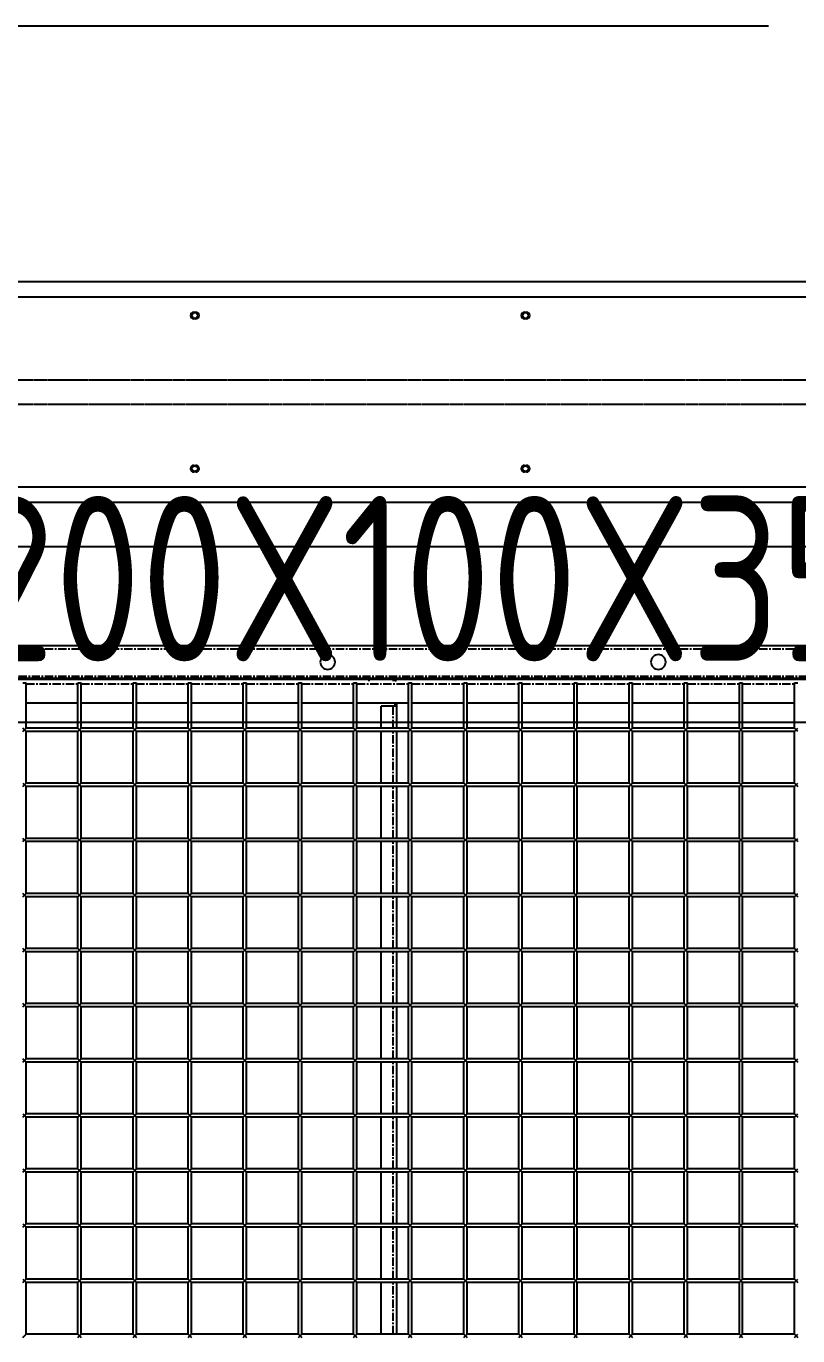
# Model space of a CAD drawing. Header units: millimetres. Extents: x -198529 to 244266, y -64 to 158464.
# Drawn here: x -148398 to -147698, y 109934 to 111122 of the extents above; entities that cross this region are included whole.
import ezdxf

# ---------------------------------------------------------------- set-up
doc = ezdxf.new("R2010")
doc.units = ezdxf.units.MM
doc.linetypes.add('CENTER', pattern=[12, 7.5, -1.5, 1.5, -1.5])
doc.linetypes.add('HIDDEN', pattern=[0.2, 0.1, -0.1])
for name, color, linetype in [('0-DCC', 30, 'Continuous'), ('0-DCC-STRUC', 180, 'Continuous'), ('0-DCC-STRUC-T', 4, 'Continuous')]:
    doc.layers.add(name, color=color, linetype=linetype)
doc.styles.add('EDRI-COM', font='tssdeng.shx', dxfattribs={"width": 0.8, "bigfont": 'hztxt.shx'})

# ---------------------------------------------------------------- blocks, each defined once
blk = doc.blocks.new('DCC2850x1800(右)')
at = {"color": 0, "linetype": 'Continuous'}
for p, q in [((65614.5, -72678.5), (62966, -72678.5)), ((62966, -72709.4), (65613, -72709.4)), ((64142.5, -72712.4), (64139.5, -72712.4)), ((64142.5, -72753.5), (64142.5, -72712.4)), ((64189.5, -72753.5), (64189.5, -72712.4)), ((64192.5, -72712.4), (64189.5, -72712.4)), ((64192.5, -72753.5), (64192.5, -72712.4)), ((64239.5, -72753.5), (64239.5, -72712.4)), ((64242.5, -72712.4), (64239.5, -72712.4)), ((64242.5, -72753.5), (64242.5, -72712.4)), ((64289.5, -72753.5), (64289.5, -72712.4)), ((64292.5, -72712.4), (64289.5, -72712.4)), ((64292.5, -72753.5), (64292.5, -72712.4)), ((64339.5, -72753.5), (64339.5, -72712.4)), ((64342.5, -72712.4), (64339.5, -72712.4)), ((64342.5, -72753.5), (64342.5, -72712.4)), ((64389.5, -72753.5), (64389.5, -72712.4)), ((64392.5, -72712.4), (64389.5, -72712.4)), ((64392.5, -72753.5), (64392.5, -72712.4)), ((64439.5, -72753.5), (64439.5, -72712.4)), ((64442.5, -72712.4), (64439.5, -72712.4)), ((64442.5, -72753.5), (64442.5, -72712.4)), ((64489.5, -72753.5), (64489.5, -72712.4)), ((64492.5, -72712.4), (64489.5, -72712.4)), ((64492.5, -72753.5), (64492.5, -72712.4)), ((64528.5, -72709.4), (64528.5, -72710.9)), ((64539.5, -72753.5), (64539.5, -72712.4)), ((64542.5, -72712.4), (64539.5, -72712.4)), ((64542.5, -72753.5), (64542.5, -72712.4)), ((64589.5, -72753.5), (64589.5, -72712.4)), ((64592.5, -72712.4), (64589.5, -72712.4)), ((64592.5, -72753.5), (64592.5, -72712.4)), ((64639.5, -72753.5), (64639.5, -72712.4)), ((64642.5, -72712.4), (64639.5, -72712.4)), ((64642.5, -72753.5), (64642.5, -72712.4)), ((64689.5, -72753.5), (64689.5, -72712.4)), ((64692.5, -72712.4), (64689.5, -72712.4)), ((64692.5, -72753.5), (64692.5, -72712.4)), ((64739.5, -72753.5), (64739.5, -72712.4)), ((64742.5, -72712.4), (64739.5, -72712.4)), ((64742.5, -72753.5), (64742.5, -72712.4)), ((64789.5, -72753.5), (64789.5, -72712.4)), ((64792.5, -72712.4), (64789.5, -72712.4)), ((64792.5, -72753.5), (64792.5, -72712.4)), ((64839.5, -72753.5), (64839.5, -72712.4)), ((64842.5, -72712.4), (64839.5, -72712.4)), ((64142.5, -72730.9), (64189.5, -72730.9)), ((64192.5, -72730.9), (64239.5, -72730.9)), ((64242.5, -72730.9), (64289.5, -72730.9)), ((64292.5, -72730.9), (64339.5, -72730.9)), ((64342.5, -72730.9), (64389.5, -72730.9)), ((64392.5, -72730.9), (64439.5, -72730.9)), ((64442.5, -72730.9), (64489.5, -72730.9)), ((64492.5, -72730.9), (64539.5, -72730.9)), ((64503.5, -72730.9), (64503.5, -72753.5)), ((64503.5, -72733.4), (64517.5, -72733.4)), ((64505, -72730.9), (64505, -72733.4)), ((64517.5, -72753.5), (64517.5, -72733.4)), ((64542.5, -72730.9), (64589.5, -72730.9)), ((64592.5, -72730.9), (64639.5, -72730.9)), ((64642.5, -72730.9), (64689.5, -72730.9)), ((64692.5, -72730.9), (64739.5, -72730.9)), ((64742.5, -72730.9), (64789.5, -72730.9)), ((64792.5, -72730.9), (64839.5, -72730.9)), ((64142.5, -72756.5), (64139.5, -72753.5)), ((64139.5, -72756.5), (64142.5, -72753.5)), ((64142.5, -72753.5), (64189.5, -72753.5)), ((64142.5, -72756.5), (64189.5, -72756.5)), ((64142.5, -72803.5), (64142.5, -72756.5)), ((64192.5, -72756.5), (64189.5, -72753.5)), ((64189.5, -72756.5), (64192.5, -72753.5)), ((64189.5, -72803.5), (64189.5, -72756.5)), ((64192.5, -72753.5), (64239.5, -72753.5)), ((64192.5, -72756.5), (64239.5, -72756.5)), ((64192.5, -72803.5), (64192.5, -72756.5)), ((64242.5, -72756.5), (64239.5, -72753.5)), ((64239.5, -72756.5), (64242.5, -72753.5)), ((64239.5, -72803.5), (64239.5, -72756.5)), ((64242.5, -72753.5), (64289.5, -72753.5)), ((64242.5, -72756.5), (64289.5, -72756.5)), ((64242.5, -72803.5), (64242.5, -72756.5)), ((64292.5, -72756.5), (64289.5, -72753.5)), ((64289.5, -72756.5), (64292.5, -72753.5)), ((64289.5, -72803.5), (64289.5, -72756.5)), ((64292.5, -72753.5), (64339.5, -72753.5)), ((64292.5, -72756.5), (64339.5, -72756.5)), ((64292.5, -72803.5), (64292.5, -72756.5)), ((64342.5, -72756.5), (64339.5, -72753.5)), ((64339.5, -72756.5), (64342.5, -72753.5)), ((64339.5, -72803.5), (64339.5, -72756.5)), ((64342.5, -72753.5), (64389.5, -72753.5)), ((64342.5, -72756.5), (64389.5, -72756.5)), ((64342.5, -72803.5), (64342.5, -72756.5)), ((64392.5, -72756.5), (64389.5, -72753.5)), ((64389.5, -72756.5), (64392.5, -72753.5)), ((64389.5, -72803.5), (64389.5, -72756.5)), ((64392.5, -72753.5), (64439.5, -72753.5)), ((64392.5, -72756.5), (64439.5, -72756.5)), ((64392.5, -72803.5), (64392.5, -72756.5)), ((64442.5, -72756.5), (64439.5, -72753.5)), ((64439.5, -72756.5), (64442.5, -72753.5)), ((64439.5, -72803.5), (64439.5, -72756.5)), ((64442.5, -72753.5), (64489.5, -72753.5)), ((64442.5, -72756.5), (64489.5, -72756.5)), ((64442.5, -72803.5), (64442.5, -72756.5)), ((64492.5, -72756.5), (64489.5, -72753.5)), ((64489.5, -72756.5), (64492.5, -72753.5)), ((64489.5, -72803.5), (64489.5, -72756.5)), ((64492.5, -72753.5), (64539.5, -72753.5)), ((64492.5, -72756.5), (64539.5, -72756.5)), ((64492.5, -72803.5), (64492.5, -72756.5)), ((64503.5, -72756.5), (64503.5, -72803.5)), ((64517.5, -72803.5), (64517.5, -72756.5)), ((64542.5, -72756.5), (64539.5, -72753.5)), ((64539.5, -72756.5), (64542.5, -72753.5)), ((64539.5, -72803.5), (64539.5, -72756.5)), ((64542.5, -72753.5), (64589.5, -72753.5)), ((64542.5, -72756.5), (64589.5, -72756.5)), ((64542.5, -72803.5), (64542.5, -72756.5)), ((64592.5, -72756.5), (64589.5, -72753.5)), ((64589.5, -72756.5), (64592.5, -72753.5)), ((64589.5, -72803.5), (64589.5, -72756.5)), ((64592.5, -72753.5), (64639.5, -72753.5)), ((64592.5, -72756.5), (64639.5, -72756.5)), ((64592.5, -72803.5), (64592.5, -72756.5)), ((64642.5, -72756.5), (64639.5, -72753.5)), ((64639.5, -72756.5), (64642.5, -72753.5)), ((64639.5, -72803.5), (64639.5, -72756.5)), ((64642.5, -72753.5), (64689.5, -72753.5)), ((64642.5, -72756.5), (64689.5, -72756.5)), ((64642.5, -72803.5), (64642.5, -72756.5)), ((64692.5, -72756.5), (64689.5, -72753.5)), ((64689.5, -72756.5), (64692.5, -72753.5)), ((64689.5, -72803.5), (64689.5, -72756.5)), ((64692.5, -72753.5), (64739.5, -72753.5)), ((64692.5, -72756.5), (64739.5, -72756.5)), ((64692.5, -72803.5), (64692.5, -72756.5)), ((64742.5, -72756.5), (64739.5, -72753.5)), ((64739.5, -72756.5), (64742.5, -72753.5)), ((64739.5, -72803.5), (64739.5, -72756.5)), ((64742.5, -72753.5), (64789.5, -72753.5)), ((64742.5, -72756.5), (64789.5, -72756.5)), ((64742.5, -72803.5), (64742.5, -72756.5)), ((64792.5, -72756.5), (64789.5, -72753.5)), ((64789.5, -72756.5), (64792.5, -72753.5)), ((64789.5, -72803.5), (64789.5, -72756.5)), ((64792.5, -72753.5), (64839.5, -72753.5)), ((64792.5, -72756.5), (64839.5, -72756.5)), ((64792.5, -72803.5), (64792.5, -72756.5)), ((64842.5, -72756.5), (64839.5, -72753.5)), ((64839.5, -72756.5), (64842.5, -72753.5)), ((64839.5, -72803.5), (64839.5, -72756.5)), ((64142.5, -72806.5), (64139.5, -72803.5)), ((64142.5, -72803.5), (64139.5, -72806.5)), ((64142.5, -72803.5), (64189.5, -72803.5)), ((64142.5, -72853.5), (64142.5, -72806.5)), ((64142.5, -72806.5), (64189.5, -72806.5)), ((64192.5, -72806.5), (64189.5, -72803.5)), ((64192.5, -72803.5), (64189.5, -72806.5)), ((64189.5, -72853.5), (64189.5, -72806.5)), ((64192.5, -72803.5), (64239.5, -72803.5)), ((64192.5, -72853.5), (64192.5, -72806.5)), ((64192.5, -72806.5), (64239.5, -72806.5)), ((64242.5, -72806.5), (64239.5, -72803.5)), ((64242.5, -72803.5), (64239.5, -72806.5)), ((64239.5, -72853.5), (64239.5, -72806.5)), ((64242.5, -72803.5), (64289.5, -72803.5)), ((64242.5, -72853.5), (64242.5, -72806.5)), ((64242.5, -72806.5), (64289.5, -72806.5)), ((64292.5, -72806.5), (64289.5, -72803.5)), ((64292.5, -72803.5), (64289.5, -72806.5)), ((64289.5, -72853.5), (64289.5, -72806.5)), ((64292.5, -72803.5), (64339.5, -72803.5)), ((64292.5, -72853.5), (64292.5, -72806.5)), ((64292.5, -72806.5), (64339.5, -72806.5)), ((64342.5, -72806.5), (64339.5, -72803.5)), ((64342.5, -72803.5), (64339.5, -72806.5)), ((64339.5, -72853.5), (64339.5, -72806.5)), ((64342.5, -72803.5), (64389.5, -72803.5)), ((64342.5, -72853.5), (64342.5, -72806.5)), ((64342.5, -72806.5), (64389.5, -72806.5)), ((64392.5, -72806.5), (64389.5, -72803.5)), ((64392.5, -72803.5), (64389.5, -72806.5)), ((64389.5, -72853.5), (64389.5, -72806.5)), ((64392.5, -72803.5), (64439.5, -72803.5)), ((64392.5, -72853.5), (64392.5, -72806.5)), ((64392.5, -72806.5), (64439.5, -72806.5)), ((64442.5, -72806.5), (64439.5, -72803.5)), ((64442.5, -72803.5), (64439.5, -72806.5)), ((64439.5, -72853.5), (64439.5, -72806.5)), ((64442.5, -72803.5), (64489.5, -72803.5)), ((64442.5, -72853.5), (64442.5, -72806.5)), ((64442.5, -72806.5), (64489.5, -72806.5)), ((64492.5, -72806.5), (64489.5, -72803.5)), ((64492.5, -72803.5), (64489.5, -72806.5)), ((64489.5, -72853.5), (64489.5, -72806.5)), ((64492.5, -72803.5), (64539.5, -72803.5)), ((64492.5, -72853.5), (64492.5, -72806.5)), ((64492.5, -72806.5), (64539.5, -72806.5)), ((64503.5, -72806.5), (64503.5, -72853.5)), ((64517.5, -72853.5), (64517.5, -72806.5)), ((64542.5, -72806.5), (64539.5, -72803.5)), ((64542.5, -72803.5), (64539.5, -72806.5)), ((64539.5, -72853.5), (64539.5, -72806.5)), ((64542.5, -72803.5), (64589.5, -72803.5)), ((64542.5, -72853.5), (64542.5, -72806.5)), ((64542.5, -72806.5), (64589.5, -72806.5)), ((64592.5, -72806.5), (64589.5, -72803.5)), ((64592.5, -72803.5), (64589.5, -72806.5)), ((64589.5, -72853.5), (64589.5, -72806.5)), ((64592.5, -72803.5), (64639.5, -72803.5)), ((64592.5, -72853.5), (64592.5, -72806.5)), ((64592.5, -72806.5), (64639.5, -72806.5)), ((64642.5, -72806.5), (64639.5, -72803.5)), ((64642.5, -72803.5), (64639.5, -72806.5)), ((64639.5, -72853.5), (64639.5, -72806.5)), ((64642.5, -72803.5), (64689.5, -72803.5)), ((64642.5, -72853.5), (64642.5, -72806.5)), ((64642.5, -72806.5), (64689.5, -72806.5)), ((64692.5, -72806.5), (64689.5, -72803.5)), ((64692.5, -72803.5), (64689.5, -72806.5)), ((64689.5, -72853.5), (64689.5, -72806.5)), ((64692.5, -72803.5), (64739.5, -72803.5)), ((64692.5, -72853.5), (64692.5, -72806.5)), ((64692.5, -72806.5), (64739.5, -72806.5)), ((64742.5, -72806.5), (64739.5, -72803.5)), ((64742.5, -72803.5), (64739.5, -72806.5)), ((64739.5, -72853.5), (64739.5, -72806.5)), ((64742.5, -72803.5), (64789.5, -72803.5)), ((64742.5, -72853.5), (64742.5, -72806.5)), ((64742.5, -72806.5), (64789.5, -72806.5)), ((64792.5, -72806.5), (64789.5, -72803.5)), ((64792.5, -72803.5), (64789.5, -72806.5)), ((64789.5, -72853.5), (64789.5, -72806.5)), ((64792.5, -72803.5), (64839.5, -72803.5)), ((64792.5, -72853.5), (64792.5, -72806.5)), ((64792.5, -72806.5), (64839.5, -72806.5)), ((64842.5, -72806.5), (64839.5, -72803.5)), ((64842.5, -72803.5), (64839.5, -72806.5)), ((64839.5, -72853.5), (64839.5, -72806.5)), ((64142.5, -72856.5), (64139.5, -72853.5)), ((64142.5, -72853.5), (64139.5, -72856.5)), ((64142.5, -72853.5), (64189.5, -72853.5)), ((64142.5, -72903.5), (64142.5, -72856.5)), ((64142.5, -72856.5), (64189.5, -72856.5)), ((64192.5, -72856.5), (64189.5, -72853.5)), ((64192.5, -72853.5), (64189.5, -72856.5)), ((64189.5, -72903.5), (64189.5, -72856.5)), ((64192.5, -72853.5), (64239.5, -72853.5)), ((64192.5, -72903.5), (64192.5, -72856.5)), ((64192.5, -72856.5), (64239.5, -72856.5)), ((64242.5, -72856.5), (64239.5, -72853.5)), ((64242.5, -72853.5), (64239.5, -72856.5)), ((64239.5, -72903.5), (64239.5, -72856.5)), ((64242.5, -72853.5), (64289.5, -72853.5)), ((64242.5, -72903.5), (64242.5, -72856.5)), ((64242.5, -72856.5), (64289.5, -72856.5)), ((64292.5, -72856.5), (64289.5, -72853.5)), ((64292.5, -72853.5), (64289.5, -72856.5)), ((64289.5, -72903.5), (64289.5, -72856.5)), ((64292.5, -72853.5), (64339.5, -72853.5)), ((64292.5, -72903.5), (64292.5, -72856.5)), ((64292.5, -72856.5), (64339.5, -72856.5)), ((64342.5, -72856.5), (64339.5, -72853.5)), ((64342.5, -72853.5), (64339.5, -72856.5)), ((64339.5, -72903.5), (64339.5, -72856.5)), ((64342.5, -72853.5), (64389.5, -72853.5)), ((64342.5, -72903.5), (64342.5, -72856.5)), ((64342.5, -72856.5), (64389.5, -72856.5)), ((64392.5, -72856.5), (64389.5, -72853.5)), ((64392.5, -72853.5), (64389.5, -72856.5)), ((64389.5, -72903.5), (64389.5, -72856.5)), ((64392.5, -72853.5), (64439.5, -72853.5)), ((64392.5, -72903.5), (64392.5, -72856.5)), ((64392.5, -72856.5), (64439.5, -72856.5)), ((64442.5, -72856.5), (64439.5, -72853.5)), ((64442.5, -72853.5), (64439.5, -72856.5)), ((64439.5, -72903.5), (64439.5, -72856.5)), ((64442.5, -72853.5), (64489.5, -72853.5)), ((64442.5, -72903.5), (64442.5, -72856.5)), ((64442.5, -72856.5), (64489.5, -72856.5)), ((64492.5, -72856.5), (64489.5, -72853.5)), ((64492.5, -72853.5), (64489.5, -72856.5)), ((64489.5, -72903.5), (64489.5, -72856.5)), ((64492.5, -72853.5), (64539.5, -72853.5)), ((64492.5, -72903.5), (64492.5, -72856.5)), ((64492.5, -72856.5), (64539.5, -72856.5)), ((64503.5, -72856.5), (64503.5, -72903.5)), ((64517.5, -72903.5), (64517.5, -72856.5)), ((64542.5, -72856.5), (64539.5, -72853.5)), ((64542.5, -72853.5), (64539.5, -72856.5)), ((64539.5, -72903.5), (64539.5, -72856.5)), ((64542.5, -72853.5), (64589.5, -72853.5)), ((64542.5, -72903.5), (64542.5, -72856.5)), ((64542.5, -72856.5), (64589.5, -72856.5)), ((64592.5, -72856.5), (64589.5, -72853.5)), ((64592.5, -72853.5), (64589.5, -72856.5)), ((64589.5, -72903.5), (64589.5, -72856.5)), ((64592.5, -72853.5), (64639.5, -72853.5)), ((64592.5, -72903.5), (64592.5, -72856.5)), ((64592.5, -72856.5), (64639.5, -72856.5)), ((64642.5, -72856.5), (64639.5, -72853.5)), ((64639.5, -72856.5), (64642.5, -72853.5)), ((64639.5, -72903.5), (64639.5, -72856.5)), ((64642.5, -72853.5), (64689.5, -72853.5)), ((64642.5, -72903.5), (64642.5, -72856.5)), ((64642.5, -72856.5), (64689.5, -72856.5)), ((64692.5, -72856.5), (64689.5, -72853.5)), ((64689.5, -72856.5), (64692.5, -72853.5)), ((64689.5, -72903.5), (64689.5, -72856.5)), ((64692.5, -72853.5), (64739.5, -72853.5)), ((64692.5, -72903.5), (64692.5, -72856.5)), ((64692.5, -72856.5), (64739.5, -72856.5)), ((64742.5, -72856.5), (64739.5, -72853.5)), ((64739.5, -72856.5), (64742.5, -72853.5)), ((64739.5, -72903.5), (64739.5, -72856.5)), ((64742.5, -72853.5), (64789.5, -72853.5)), ((64742.5, -72903.5), (64742.5, -72856.5)), ((64742.5, -72856.5), (64789.5, -72856.5)), ((64792.5, -72856.5), (64789.5, -72853.5)), ((64789.5, -72856.5), (64792.5, -72853.5)), ((64789.5, -72903.5), (64789.5, -72856.5)), ((64792.5, -72853.5), (64839.5, -72853.5)), ((64792.5, -72903.5), (64792.5, -72856.5)), ((64792.5, -72856.5), (64839.5, -72856.5)), ((64842.5, -72856.5), (64839.5, -72853.5)), ((64839.5, -72856.5), (64842.5, -72853.5)), ((64839.5, -72903.5), (64839.5, -72856.5)), ((64142.5, -72906.5), (64139.5, -72903.5)), ((64142.5, -72903.5), (64139.5, -72906.5)), ((64142.5, -72903.5), (64189.5, -72903.5)), ((64192.5, -72906.5), (64189.5, -72903.5)), ((64192.5, -72903.5), (64189.5, -72906.5)), ((64192.5, -72903.5), (64239.5, -72903.5)), ((64242.5, -72906.5), (64239.5, -72903.5)), ((64242.5, -72903.5), (64239.5, -72906.5)), ((64242.5, -72903.5), (64289.5, -72903.5)), ((64292.5, -72906.5), (64289.5, -72903.5)), ((64292.5, -72903.5), (64289.5, -72906.5)), ((64292.5, -72903.5), (64339.5, -72903.5)), ((64342.5, -72906.5), (64339.5, -72903.5)), ((64342.5, -72903.5), (64339.5, -72906.5)), ((64342.5, -72903.5), (64389.5, -72903.5)), ((64392.5, -72906.5), (64389.5, -72903.5)), ((64392.5, -72903.5), (64389.5, -72906.5)), ((64392.5, -72903.5), (64439.5, -72903.5)), ((64442.5, -72906.5), (64439.5, -72903.5)), ((64442.5, -72903.5), (64439.5, -72906.5)), ((64442.5, -72903.5), (64489.5, -72903.5)), ((64492.5, -72906.5), (64489.5, -72903.5)), ((64492.5, -72903.5), (64489.5, -72906.5)), ((64492.5, -72903.5), (64539.5, -72903.5)), ((64542.5, -72906.5), (64539.5, -72903.5)), ((64542.5, -72903.5), (64539.5, -72906.5)), ((64542.5, -72903.5), (64589.5, -72903.5)), ((64592.5, -72906.5), (64589.5, -72903.5)), ((64592.5, -72903.5), (64589.5, -72906.5)), ((64592.5, -72903.5), (64639.5, -72903.5)), ((64642.5, -72906.5), (64639.5, -72903.5)), ((64642.5, -72903.5), (64639.5, -72906.5)), ((64642.5, -72903.5), (64689.5, -72903.5)), ((64692.5, -72906.5), (64689.5, -72903.5)), ((64689.5, -72906.5), (64692.5, -72903.5)), ((64692.5, -72903.5), (64739.5, -72903.5)), ((64742.5, -72906.5), (64739.5, -72903.5)), ((64739.5, -72906.5), (64742.5, -72903.5)), ((64742.5, -72903.5), (64789.5, -72903.5)), ((64792.5, -72906.5), (64789.5, -72903.5)), ((64789.5, -72906.5), (64792.5, -72903.5)), ((64792.5, -72903.5), (64839.5, -72903.5)), ((64842.5, -72906.5), (64839.5, -72903.5)), ((64839.5, -72906.5), (64842.5, -72903.5)), ((64142.5, -72953.5), (64142.5, -72906.5)), ((64142.5, -72906.5), (64189.5, -72906.5)), ((64189.5, -72953.5), (64189.5, -72906.5)), ((64192.5, -72953.5), (64192.5, -72906.5)), ((64192.5, -72906.5), (64239.5, -72906.5)), ((64239.5, -72953.5), (64239.5, -72906.5)), ((64242.5, -72953.5), (64242.5, -72906.5)), ((64242.5, -72906.5), (64289.5, -72906.5)), ((64289.5, -72953.5), (64289.5, -72906.5)), ((64292.5, -72953.5), (64292.5, -72906.5)), ((64292.5, -72906.5), (64339.5, -72906.5)), ((64339.5, -72953.5), (64339.5, -72906.5)), ((64342.5, -72953.5), (64342.5, -72906.5)), ((64342.5, -72906.5), (64389.5, -72906.5)), ((64389.5, -72953.5), (64389.5, -72906.5)), ((64392.5, -72953.5), (64392.5, -72906.5)), ((64392.5, -72906.5), (64439.5, -72906.5)), ((64439.5, -72953.5), (64439.5, -72906.5)), ((64442.5, -72953.5), (64442.5, -72906.5)), ((64442.5, -72906.5), (64489.5, -72906.5)), ((64489.5, -72953.5), (64489.5, -72906.5)), ((64492.5, -72953.5), (64492.5, -72906.5)), ((64492.5, -72906.5), (64539.5, -72906.5)), ((64503.5, -72906.5), (64503.5, -72953.5)), ((64517.5, -72953.5), (64517.5, -72906.5)), ((64539.5, -72953.5), (64539.5, -72906.5)), ((64542.5, -72953.5), (64542.5, -72906.5)), ((64542.5, -72906.5), (64589.5, -72906.5)), ((64589.5, -72953.5), (64589.5, -72906.5)), ((64592.5, -72953.5), (64592.5, -72906.5)), ((64592.5, -72906.5), (64639.5, -72906.5)), ((64639.5, -72953.5), (64639.5, -72906.5)), ((64642.5, -72953.5), (64642.5, -72906.5)), ((64642.5, -72906.5), (64689.5, -72906.5)), ((64689.5, -72953.5), (64689.5, -72906.5)), ((64692.5, -72953.5), (64692.5, -72906.5)), ((64692.5, -72906.5), (64739.5, -72906.5)), ((64739.5, -72953.5), (64739.5, -72906.5)), ((64742.5, -72953.5), (64742.5, -72906.5)), ((64742.5, -72906.5), (64789.5, -72906.5)), ((64789.5, -72953.5), (64789.5, -72906.5)), ((64792.5, -72953.5), (64792.5, -72906.5)), ((64792.5, -72906.5), (64839.5, -72906.5)), ((64839.5, -72953.5), (64839.5, -72906.5)), ((64142.5, -72956.5), (64139.5, -72953.5)), ((64142.5, -72953.5), (64139.5, -72956.5)), ((64142.5, -72953.5), (64189.5, -72953.5)), ((64192.5, -72956.5), (64189.5, -72953.5)), ((64192.5, -72953.5), (64189.5, -72956.5)), ((64192.5, -72953.5), (64239.5, -72953.5)), ((64242.5, -72956.5), (64239.5, -72953.5)), ((64242.5, -72953.5), (64239.5, -72956.5)), ((64242.5, -72953.5), (64289.5, -72953.5)), ((64292.5, -72956.5), (64289.5, -72953.5)), ((64292.5, -72953.5), (64289.5, -72956.5)), ((64292.5, -72953.5), (64339.5, -72953.5)), ((64342.5, -72956.5), (64339.5, -72953.5)), ((64342.5, -72953.5), (64339.5, -72956.5)), ((64342.5, -72953.5), (64389.5, -72953.5)), ((64392.5, -72956.5), (64389.5, -72953.5)), ((64392.5, -72953.5), (64389.5, -72956.5)), ((64392.5, -72953.5), (64439.5, -72953.5)), ((64442.5, -72956.5), (64439.5, -72953.5)), ((64442.5, -72953.5), (64439.5, -72956.5)), ((64442.5, -72953.5), (64489.5, -72953.5)), ((64492.5, -72956.5), (64489.5, -72953.5)), ((64492.5, -72953.5), (64489.5, -72956.5)), ((64492.5, -72953.5), (64539.5, -72953.5)), ((64542.5, -72956.5), (64539.5, -72953.5)), ((64542.5, -72953.5), (64539.5, -72956.5)), ((64542.5, -72953.5), (64589.5, -72953.5)), ((64592.5, -72956.5), (64589.5, -72953.5)), ((64592.5, -72953.5), (64589.5, -72956.5)), ((64592.5, -72953.5), (64639.5, -72953.5)), ((64642.5, -72956.5), (64639.5, -72953.5)), ((64642.5, -72953.5), (64639.5, -72956.5)), ((64642.5, -72953.5), (64689.5, -72953.5)), ((64692.5, -72956.5), (64689.5, -72953.5)), ((64692.5, -72953.5), (64689.5, -72956.5)), ((64692.5, -72953.5), (64739.5, -72953.5)), ((64742.5, -72956.5), (64739.5, -72953.5)), ((64739.5, -72956.5), (64742.5, -72953.5)), ((64742.5, -72953.5), (64789.5, -72953.5)), ((64792.5, -72956.5), (64789.5, -72953.5)), ((64789.5, -72956.5), (64792.5, -72953.5)), ((64792.5, -72953.5), (64839.5, -72953.5)), ((64842.5, -72956.5), (64839.5, -72953.5)), ((64839.5, -72956.5), (64842.5, -72953.5)), ((64142.5, -73003.5), (64142.5, -72956.5)), ((64142.5, -72956.5), (64189.5, -72956.5)), ((64189.5, -73003.5), (64189.5, -72956.5)), ((64192.5, -73003.5), (64192.5, -72956.5)), ((64192.5, -72956.5), (64239.5, -72956.5)), ((64239.5, -73003.5), (64239.5, -72956.5)), ((64242.5, -73003.5), (64242.5, -72956.5)), ((64242.5, -72956.5), (64289.5, -72956.5)), ((64289.5, -73003.5), (64289.5, -72956.5)), ((64292.5, -73003.5), (64292.5, -72956.5)), ((64292.5, -72956.5), (64339.5, -72956.5)), ((64339.5, -73003.5), (64339.5, -72956.5)), ((64342.5, -73003.5), (64342.5, -72956.5)), ((64342.5, -72956.5), (64389.5, -72956.5)), ((64389.5, -73003.5), (64389.5, -72956.5)), ((64392.5, -73003.5), (64392.5, -72956.5)), ((64392.5, -72956.5), (64439.5, -72956.5)), ((64439.5, -73003.5), (64439.5, -72956.5)), ((64442.5, -73003.5), (64442.5, -72956.5)), ((64442.5, -72956.5), (64489.5, -72956.5)), ((64489.5, -73003.5), (64489.5, -72956.5)), ((64492.5, -73003.5), (64492.5, -72956.5)), ((64492.5, -72956.5), (64539.5, -72956.5)), ((64503.5, -72956.5), (64503.5, -73003.5)), ((64517.5, -73003.5), (64517.5, -72956.5)), ((64539.5, -73003.5), (64539.5, -72956.5)), ((64542.5, -73003.5), (64542.5, -72956.5)), ((64542.5, -72956.5), (64589.5, -72956.5)), ((64589.5, -73003.5), (64589.5, -72956.5)), ((64592.5, -73003.5), (64592.5, -72956.5)), ((64592.5, -72956.5), (64639.5, -72956.5)), ((64639.5, -73003.5), (64639.5, -72956.5)), ((64642.5, -73003.5), (64642.5, -72956.5)), ((64642.5, -72956.5), (64689.5, -72956.5)), ((64689.5, -73003.5), (64689.5, -72956.5)), ((64692.5, -73003.5), (64692.5, -72956.5)), ((64692.5, -72956.5), (64739.5, -72956.5)), ((64739.5, -73003.5), (64739.5, -72956.5)), ((64742.5, -73003.5), (64742.5, -72956.5)), ((64742.5, -72956.5), (64789.5, -72956.5)), ((64789.5, -73003.5), (64789.5, -72956.5)), ((64792.5, -73003.5), (64792.5, -72956.5)), ((64792.5, -72956.5), (64839.5, -72956.5)), ((64839.5, -73003.5), (64839.5, -72956.5)), ((64142.5, -73006.5), (64139.5, -73003.5)), ((64142.5, -73003.5), (64139.5, -73006.5)), ((64142.5, -73003.5), (64189.5, -73003.5)), ((64142.5, -73053.5), (64142.5, -73006.5)), ((64142.5, -73006.5), (64189.5, -73006.5)), ((64192.5, -73006.5), (64189.5, -73003.5)), ((64192.5, -73003.5), (64189.5, -73006.5)), ((64189.5, -73053.5), (64189.5, -73006.5)), ((64192.5, -73003.5), (64239.5, -73003.5)), ((64192.5, -73053.5), (64192.5, -73006.5)), ((64192.5, -73006.5), (64239.5, -73006.5)), ((64242.5, -73006.5), (64239.5, -73003.5)), ((64242.5, -73003.5), (64239.5, -73006.5)), ((64239.5, -73053.5), (64239.5, -73006.5)), ((64242.5, -73003.5), (64289.5, -73003.5)), ((64242.5, -73053.5), (64242.5, -73006.5)), ((64242.5, -73006.5), (64289.5, -73006.5)), ((64292.5, -73006.5), (64289.5, -73003.5)), ((64292.5, -73003.5), (64289.5, -73006.5)), ((64289.5, -73053.5), (64289.5, -73006.5)), ((64292.5, -73003.5), (64339.5, -73003.5)), ((64292.5, -73053.5), (64292.5, -73006.5)), ((64292.5, -73006.5), (64339.5, -73006.5)), ((64342.5, -73006.5), (64339.5, -73003.5)), ((64342.5, -73003.5), (64339.5, -73006.5)), ((64339.5, -73053.5), (64339.5, -73006.5)), ((64342.5, -73003.5), (64389.5, -73003.5)), ((64342.5, -73053.5), (64342.5, -73006.5)), ((64342.5, -73006.5), (64389.5, -73006.5)), ((64392.5, -73006.5), (64389.5, -73003.5)), ((64392.5, -73003.5), (64389.5, -73006.5)), ((64389.5, -73053.5), (64389.5, -73006.5)), ((64392.5, -73003.5), (64439.5, -73003.5)), ((64392.5, -73053.5), (64392.5, -73006.5)), ((64392.5, -73006.5), (64439.5, -73006.5)), ((64442.5, -73006.5), (64439.5, -73003.5)), ((64442.5, -73003.5), (64439.5, -73006.5)), ((64439.5, -73053.5), (64439.5, -73006.5)), ((64442.5, -73003.5), (64489.5, -73003.5)), ((64442.5, -73053.5), (64442.5, -73006.5)), ((64442.5, -73006.5), (64489.5, -73006.5)), ((64492.5, -73006.5), (64489.5, -73003.5)), ((64492.5, -73003.5), (64489.5, -73006.5)), ((64489.5, -73053.5), (64489.5, -73006.5)), ((64492.5, -73003.5), (64539.5, -73003.5)), ((64492.5, -73053.5), (64492.5, -73006.5)), ((64492.5, -73006.5), (64539.5, -73006.5)), ((64503.5, -73006.5), (64503.5, -73053.5)), ((64517.5, -73053.5), (64517.5, -73006.5)), ((64542.5, -73006.5), (64539.5, -73003.5)), ((64542.5, -73003.5), (64539.5, -73006.5)), ((64539.5, -73053.5), (64539.5, -73006.5)), ((64542.5, -73003.5), (64589.5, -73003.5)), ((64542.5, -73053.5), (64542.5, -73006.5)), ((64542.5, -73006.5), (64589.5, -73006.5)), ((64592.5, -73006.5), (64589.5, -73003.5)), ((64592.5, -73003.5), (64589.5, -73006.5)), ((64589.5, -73053.5), (64589.5, -73006.5)), ((64592.5, -73003.5), (64639.5, -73003.5)), ((64592.5, -73053.5), (64592.5, -73006.5)), ((64592.5, -73006.5), (64639.5, -73006.5)), ((64642.5, -73006.5), (64639.5, -73003.5)), ((64642.5, -73003.5), (64639.5, -73006.5)), ((64639.5, -73053.5), (64639.5, -73006.5)), ((64642.5, -73003.5), (64689.5, -73003.5)), ((64642.5, -73053.5), (64642.5, -73006.5)), ((64642.5, -73006.5), (64689.5, -73006.5)), ((64692.5, -73006.5), (64689.5, -73003.5)), ((64692.5, -73003.5), (64689.5, -73006.5)), ((64689.5, -73053.5), (64689.5, -73006.5)), ((64692.5, -73003.5), (64739.5, -73003.5)), ((64692.5, -73053.5), (64692.5, -73006.5)), ((64692.5, -73006.5), (64739.5, -73006.5)), ((64742.5, -73006.5), (64739.5, -73003.5)), ((64742.5, -73003.5), (64739.5, -73006.5)), ((64739.5, -73053.5), (64739.5, -73006.5)), ((64742.5, -73003.5), (64789.5, -73003.5)), ((64742.5, -73053.5), (64742.5, -73006.5)), ((64742.5, -73006.5), (64789.5, -73006.5)), ((64792.5, -73006.5), (64789.5, -73003.5)), ((64789.5, -73006.5), (64792.5, -73003.5)), ((64789.5, -73053.5), (64789.5, -73006.5)), ((64792.5, -73003.5), (64839.5, -73003.5)), ((64792.5, -73053.5), (64792.5, -73006.5)), ((64792.5, -73006.5), (64839.5, -73006.5)), ((64842.5, -73006.5), (64839.5, -73003.5)), ((64839.5, -73006.5), (64842.5, -73003.5)), ((64839.5, -73053.5), (64839.5, -73006.5)), ((64142.5, -73056.5), (64139.5, -73053.5)), ((64142.5, -73053.5), (64139.5, -73056.5)), ((64142.5, -73053.5), (64189.5, -73053.5)), ((64142.5, -73103.5), (64142.5, -73056.5)), ((64142.5, -73056.5), (64189.5, -73056.5)), ((64192.5, -73056.5), (64189.5, -73053.5)), ((64192.5, -73053.5), (64189.5, -73056.5)), ((64189.5, -73103.5), (64189.5, -73056.5)), ((64192.5, -73053.5), (64239.5, -73053.5)), ((64192.5, -73103.5), (64192.5, -73056.5)), ((64192.5, -73056.5), (64239.5, -73056.5)), ((64242.5, -73056.5), (64239.5, -73053.5)), ((64242.5, -73053.5), (64239.5, -73056.5)), ((64239.5, -73103.5), (64239.5, -73056.5)), ((64242.5, -73053.5), (64289.5, -73053.5)), ((64242.5, -73103.5), (64242.5, -73056.5)), ((64242.5, -73056.5), (64289.5, -73056.5)), ((64292.5, -73056.5), (64289.5, -73053.5)), ((64292.5, -73053.5), (64289.5, -73056.5)), ((64289.5, -73103.5), (64289.5, -73056.5)), ((64292.5, -73053.5), (64339.5, -73053.5)), ((64292.5, -73103.5), (64292.5, -73056.5)), ((64292.5, -73056.5), (64339.5, -73056.5)), ((64342.5, -73056.5), (64339.5, -73053.5)), ((64342.5, -73053.5), (64339.5, -73056.5)), ((64339.5, -73103.5), (64339.5, -73056.5)), ((64342.5, -73053.5), (64389.5, -73053.5)), ((64342.5, -73103.5), (64342.5, -73056.5)), ((64342.5, -73056.5), (64389.5, -73056.5)), ((64392.5, -73056.5), (64389.5, -73053.5)), ((64392.5, -73053.5), (64389.5, -73056.5)), ((64389.5, -73103.5), (64389.5, -73056.5)), ((64392.5, -73053.5), (64439.5, -73053.5)), ((64392.5, -73103.5), (64392.5, -73056.5)), ((64392.5, -73056.5), (64439.5, -73056.5)), ((64442.5, -73056.5), (64439.5, -73053.5)), ((64442.5, -73053.5), (64439.5, -73056.5)), ((64439.5, -73103.5), (64439.5, -73056.5)), ((64442.5, -73053.5), (64489.5, -73053.5)), ((64442.5, -73103.5), (64442.5, -73056.5)), ((64442.5, -73056.5), (64489.5, -73056.5)), ((64492.5, -73056.5), (64489.5, -73053.5)), ((64492.5, -73053.5), (64489.5, -73056.5)), ((64489.5, -73103.5), (64489.5, -73056.5)), ((64492.5, -73053.5), (64539.5, -73053.5)), ((64492.5, -73103.5), (64492.5, -73056.5)), ((64492.5, -73056.5), (64539.5, -73056.5)), ((64503.5, -73056.5), (64503.5, -73103.5)), ((64517.5, -73103.5), (64517.5, -73056.5)), ((64542.5, -73056.5), (64539.5, -73053.5)), ((64542.5, -73053.5), (64539.5, -73056.5)), ((64539.5, -73103.5), (64539.5, -73056.5)), ((64542.5, -73053.5), (64589.5, -73053.5)), ((64542.5, -73103.5), (64542.5, -73056.5)), ((64542.5, -73056.5), (64589.5, -73056.5)), ((64592.5, -73056.5), (64589.5, -73053.5)), ((64592.5, -73053.5), (64589.5, -73056.5)), ((64589.5, -73103.5), (64589.5, -73056.5)), ((64592.5, -73053.5), (64639.5, -73053.5)), ((64592.5, -73103.5), (64592.5, -73056.5)), ((64592.5, -73056.5), (64639.5, -73056.5)), ((64642.5, -73056.5), (64639.5, -73053.5)), ((64642.5, -73053.5), (64639.5, -73056.5)), ((64639.5, -73103.5), (64639.5, -73056.5)), ((64642.5, -73053.5), (64689.5, -73053.5)), ((64642.5, -73103.5), (64642.5, -73056.5)), ((64642.5, -73056.5), (64689.5, -73056.5)), ((64692.5, -73056.5), (64689.5, -73053.5)), ((64692.5, -73053.5), (64689.5, -73056.5)), ((64689.5, -73103.5), (64689.5, -73056.5)), ((64692.5, -73053.5), (64739.5, -73053.5)), ((64692.5, -73103.5), (64692.5, -73056.5)), ((64692.5, -73056.5), (64739.5, -73056.5)), ((64742.5, -73056.5), (64739.5, -73053.5)), ((64742.5, -73053.5), (64739.5, -73056.5)), ((64739.5, -73103.5), (64739.5, -73056.5)), ((64742.5, -73053.5), (64789.5, -73053.5)), ((64742.5, -73103.5), (64742.5, -73056.5)), ((64742.5, -73056.5), (64789.5, -73056.5)), ((64792.5, -73056.5), (64789.5, -73053.5)), ((64792.5, -73053.5), (64789.5, -73056.5)), ((64789.5, -73103.5), (64789.5, -73056.5)), ((64792.5, -73053.5), (64839.5, -73053.5)), ((64792.5, -73103.5), (64792.5, -73056.5)), ((64792.5, -73056.5), (64839.5, -73056.5)), ((64842.5, -73056.5), (64839.5, -73053.5)), ((64839.5, -73056.5), (64842.5, -73053.5)), ((64839.5, -73103.5), (64839.5, -73056.5)), ((64142.5, -73106.5), (64139.5, -73103.5)), ((64142.5, -73103.5), (64139.5, -73106.5)), ((64142.5, -73103.5), (64189.5, -73103.5)), ((64142.5, -73153.5), (64142.5, -73106.5)), ((64142.5, -73106.5), (64189.5, -73106.5)), ((64192.5, -73106.5), (64189.5, -73103.5)), ((64192.5, -73103.5), (64189.5, -73106.5)), ((64189.5, -73153.5), (64189.5, -73106.5)), ((64192.5, -73103.5), (64239.5, -73103.5)), ((64192.5, -73153.5), (64192.5, -73106.5)), ((64192.5, -73106.5), (64239.5, -73106.5)), ((64242.5, -73106.5), (64239.5, -73103.5)), ((64242.5, -73103.5), (64239.5, -73106.5)), ((64239.5, -73153.5), (64239.5, -73106.5)), ((64242.5, -73103.5), (64289.5, -73103.5)), ((64242.5, -73153.5), (64242.5, -73106.5)), ((64242.5, -73106.5), (64289.5, -73106.5)), ((64292.5, -73106.5), (64289.5, -73103.5)), ((64292.5, -73103.5), (64289.5, -73106.5)), ((64289.5, -73153.5), (64289.5, -73106.5)), ((64292.5, -73103.5), (64339.5, -73103.5)), ((64292.5, -73153.5), (64292.5, -73106.5)), ((64292.5, -73106.5), (64339.5, -73106.5)), ((64342.5, -73106.5), (64339.5, -73103.5)), ((64342.5, -73103.5), (64339.5, -73106.5)), ((64339.5, -73153.5), (64339.5, -73106.5)), ((64342.5, -73103.5), (64389.5, -73103.5)), ((64342.5, -73153.5), (64342.5, -73106.5)), ((64342.5, -73106.5), (64389.5, -73106.5)), ((64392.5, -73106.5), (64389.5, -73103.5)), ((64392.5, -73103.5), (64389.5, -73106.5)), ((64389.5, -73153.5), (64389.5, -73106.5)), ((64392.5, -73103.5), (64439.5, -73103.5)), ((64392.5, -73153.5), (64392.5, -73106.5)), ((64392.5, -73106.5), (64439.5, -73106.5)), ((64442.5, -73106.5), (64439.5, -73103.5)), ((64442.5, -73103.5), (64439.5, -73106.5)), ((64439.5, -73153.5), (64439.5, -73106.5)), ((64442.5, -73103.5), (64489.5, -73103.5)), ((64442.5, -73153.5), (64442.5, -73106.5)), ((64442.5, -73106.5), (64489.5, -73106.5)), ((64492.5, -73106.5), (64489.5, -73103.5)), ((64492.5, -73103.5), (64489.5, -73106.5)), ((64489.5, -73153.5), (64489.5, -73106.5)), ((64492.5, -73103.5), (64539.5, -73103.5)), ((64492.5, -73153.5), (64492.5, -73106.5)), ((64492.5, -73106.5), (64539.5, -73106.5)), ((64503.5, -73106.5), (64503.5, -73153.5)), ((64517.5, -73153.5), (64517.5, -73106.5)), ((64542.5, -73106.5), (64539.5, -73103.5)), ((64542.5, -73103.5), (64539.5, -73106.5)), ((64539.5, -73153.5), (64539.5, -73106.5)), ((64542.5, -73103.5), (64589.5, -73103.5)), ((64542.5, -73153.5), (64542.5, -73106.5)), ((64542.5, -73106.5), (64589.5, -73106.5)), ((64592.5, -73106.5), (64589.5, -73103.5)), ((64592.5, -73103.5), (64589.5, -73106.5)), ((64589.5, -73153.5), (64589.5, -73106.5)), ((64592.5, -73103.5), (64639.5, -73103.5)), ((64592.5, -73153.5), (64592.5, -73106.5)), ((64592.5, -73106.5), (64639.5, -73106.5)), ((64642.5, -73106.5), (64639.5, -73103.5)), ((64642.5, -73103.5), (64639.5, -73106.5)), ((64639.5, -73153.5), (64639.5, -73106.5)), ((64642.5, -73103.5), (64689.5, -73103.5)), ((64642.5, -73153.5), (64642.5, -73106.5)), ((64642.5, -73106.5), (64689.5, -73106.5)), ((64692.5, -73106.5), (64689.5, -73103.5)), ((64692.5, -73103.5), (64689.5, -73106.5)), ((64689.5, -73153.5), (64689.5, -73106.5)), ((64692.5, -73103.5), (64739.5, -73103.5)), ((64692.5, -73153.5), (64692.5, -73106.5)), ((64692.5, -73106.5), (64739.5, -73106.5)), ((64742.5, -73106.5), (64739.5, -73103.5)), ((64742.5, -73103.5), (64739.5, -73106.5)), ((64739.5, -73153.5), (64739.5, -73106.5)), ((64742.5, -73103.5), (64789.5, -73103.5)), ((64742.5, -73153.5), (64742.5, -73106.5)), ((64742.5, -73106.5), (64789.5, -73106.5)), ((64792.5, -73106.5), (64789.5, -73103.5)), ((64792.5, -73103.5), (64789.5, -73106.5)), ((64789.5, -73153.5), (64789.5, -73106.5)), ((64792.5, -73103.5), (64839.5, -73103.5)), ((64792.5, -73153.5), (64792.5, -73106.5)), ((64792.5, -73106.5), (64839.5, -73106.5)), ((64842.5, -73106.5), (64839.5, -73103.5)), ((64842.5, -73103.5), (64839.5, -73106.5)), ((64839.5, -73153.5), (64839.5, -73106.5)), ((64142.5, -73156.5), (64139.5, -73153.5)), ((64142.5, -73153.5), (64139.5, -73156.5)), ((64142.5, -73153.5), (64189.5, -73153.5)), ((64192.5, -73156.5), (64189.5, -73153.5)), ((64192.5, -73153.5), (64189.5, -73156.5)), ((64192.5, -73153.5), (64239.5, -73153.5)), ((64242.5, -73156.5), (64239.5, -73153.5)), ((64242.5, -73153.5), (64239.5, -73156.5)), ((64242.5, -73153.5), (64289.5, -73153.5)), ((64292.5, -73156.5), (64289.5, -73153.5)), ((64292.5, -73153.5), (64289.5, -73156.5)), ((64292.5, -73153.5), (64339.5, -73153.5)), ((64342.5, -73156.5), (64339.5, -73153.5)), ((64342.5, -73153.5), (64339.5, -73156.5)), ((64342.5, -73153.5), (64389.5, -73153.5)), ((64392.5, -73156.5), (64389.5, -73153.5)), ((64392.5, -73153.5), (64389.5, -73156.5)), ((64392.5, -73153.5), (64439.5, -73153.5)), ((64442.5, -73156.5), (64439.5, -73153.5)), ((64442.5, -73153.5), (64439.5, -73156.5)), ((64442.5, -73153.5), (64489.5, -73153.5)), ((64492.5, -73156.5), (64489.5, -73153.5)), ((64492.5, -73153.5), (64489.5, -73156.5)), ((64492.5, -73153.5), (64539.5, -73153.5)), ((64542.5, -73156.5), (64539.5, -73153.5)), ((64542.5, -73153.5), (64539.5, -73156.5)), ((64542.5, -73153.5), (64589.5, -73153.5)), ((64592.5, -73156.5), (64589.5, -73153.5)), ((64592.5, -73153.5), (64589.5, -73156.5)), ((64592.5, -73153.5), (64639.5, -73153.5)), ((64642.5, -73156.5), (64639.5, -73153.5)), ((64642.5, -73153.5), (64639.5, -73156.5)), ((64642.5, -73153.5), (64689.5, -73153.5)), ((64692.5, -73156.5), (64689.5, -73153.5)), ((64692.5, -73153.5), (64689.5, -73156.5)), ((64692.5, -73153.5), (64739.5, -73153.5)), ((64742.5, -73156.5), (64739.5, -73153.5)), ((64742.5, -73153.5), (64739.5, -73156.5)), ((64742.5, -73153.5), (64789.5, -73153.5)), ((64792.5, -73156.5), (64789.5, -73153.5)), ((64792.5, -73153.5), (64789.5, -73156.5)), ((64792.5, -73153.5), (64839.5, -73153.5)), ((64842.5, -73156.5), (64839.5, -73153.5)), ((64842.5, -73153.5), (64839.5, -73156.5)), ((64142.5, -73203.5), (64142.5, -73156.5)), ((64142.5, -73156.5), (64189.5, -73156.5)), ((64189.5, -73203.5), (64189.5, -73156.5)), ((64192.5, -73203.5), (64192.5, -73156.5)), ((64192.5, -73156.5), (64239.5, -73156.5)), ((64239.5, -73203.5), (64239.5, -73156.5)), ((64242.5, -73203.5), (64242.5, -73156.5)), ((64242.5, -73156.5), (64289.5, -73156.5)), ((64289.5, -73203.5), (64289.5, -73156.5)), ((64292.5, -73203.5), (64292.5, -73156.5)), ((64292.5, -73156.5), (64339.5, -73156.5)), ((64339.5, -73203.5), (64339.5, -73156.5)), ((64342.5, -73203.5), (64342.5, -73156.5)), ((64342.5, -73156.5), (64389.5, -73156.5)), ((64389.5, -73203.5), (64389.5, -73156.5)), ((64392.5, -73203.5), (64392.5, -73156.5)), ((64392.5, -73156.5), (64439.5, -73156.5)), ((64439.5, -73203.5), (64439.5, -73156.5)), ((64442.5, -73203.5), (64442.5, -73156.5)), ((64442.5, -73156.5), (64489.5, -73156.5)), ((64489.5, -73203.5), (64489.5, -73156.5)), ((64492.5, -73203.5), (64492.5, -73156.5)), ((64492.5, -73156.5), (64539.5, -73156.5)), ((64503.5, -73156.5), (64503.5, -73203.5)), ((64517.5, -73203.5), (64517.5, -73156.5)), ((64539.5, -73203.5), (64539.5, -73156.5)), ((64542.5, -73203.5), (64542.5, -73156.5)), ((64542.5, -73156.5), (64589.5, -73156.5)), ((64589.5, -73203.5), (64589.5, -73156.5)), ((64592.5, -73203.5), (64592.5, -73156.5)), ((64592.5, -73156.5), (64639.5, -73156.5)), ((64639.5, -73203.5), (64639.5, -73156.5)), ((64642.5, -73203.5), (64642.5, -73156.5)), ((64642.5, -73156.5), (64689.5, -73156.5)), ((64689.5, -73203.5), (64689.5, -73156.5)), ((64692.5, -73203.5), (64692.5, -73156.5)), ((64692.5, -73156.5), (64739.5, -73156.5)), ((64739.5, -73203.5), (64739.5, -73156.5)), ((64742.5, -73203.5), (64742.5, -73156.5)), ((64742.5, -73156.5), (64789.5, -73156.5)), ((64789.5, -73203.5), (64789.5, -73156.5)), ((64792.5, -73203.5), (64792.5, -73156.5)), ((64792.5, -73156.5), (64839.5, -73156.5)), ((64839.5, -73203.5), (64839.5, -73156.5)), ((64142.5, -73206.5), (64139.5, -73203.5)), ((64142.5, -73203.5), (64139.5, -73206.5)), ((64142.5, -73203.5), (64189.5, -73203.5)), ((64192.5, -73206.5), (64189.5, -73203.5)), ((64192.5, -73203.5), (64189.5, -73206.5)), ((64192.5, -73203.5), (64239.5, -73203.5)), ((64242.5, -73206.5), (64239.5, -73203.5)), ((64242.5, -73203.5), (64239.5, -73206.5)), ((64242.5, -73203.5), (64289.5, -73203.5)), ((64292.5, -73206.5), (64289.5, -73203.5)), ((64292.5, -73203.5), (64289.5, -73206.5)), ((64292.5, -73203.5), (64339.5, -73203.5)), ((64342.5, -73206.5), (64339.5, -73203.5)), ((64342.5, -73203.5), (64339.5, -73206.5)), ((64342.5, -73203.5), (64389.5, -73203.5)), ((64392.5, -73206.5), (64389.5, -73203.5)), ((64392.5, -73203.5), (64389.5, -73206.5)), ((64392.5, -73203.5), (64439.5, -73203.5)), ((64442.5, -73206.5), (64439.5, -73203.5)), ((64442.5, -73203.5), (64439.5, -73206.5)), ((64442.5, -73203.5), (64489.5, -73203.5)), ((64492.5, -73206.5), (64489.5, -73203.5)), ((64492.5, -73203.5), (64489.5, -73206.5)), ((64492.5, -73203.5), (64539.5, -73203.5)), ((64542.5, -73206.5), (64539.5, -73203.5)), ((64542.5, -73203.5), (64539.5, -73206.5)), ((64542.5, -73203.5), (64589.5, -73203.5)), ((64592.5, -73206.5), (64589.5, -73203.5)), ((64592.5, -73203.5), (64589.5, -73206.5)), ((64592.5, -73203.5), (64639.5, -73203.5)), ((64642.5, -73206.5), (64639.5, -73203.5)), ((64642.5, -73203.5), (64639.5, -73206.5)), ((64642.5, -73203.5), (64689.5, -73203.5)), ((64692.5, -73206.5), (64689.5, -73203.5)), ((64692.5, -73203.5), (64689.5, -73206.5)), ((64692.5, -73203.5), (64739.5, -73203.5)), ((64742.5, -73206.5), (64739.5, -73203.5)), ((64742.5, -73203.5), (64739.5, -73206.5)), ((64742.5, -73203.5), (64789.5, -73203.5)), ((64792.5, -73206.5), (64789.5, -73203.5)), ((64792.5, -73203.5), (64789.5, -73206.5)), ((64792.5, -73203.5), (64839.5, -73203.5)), ((64842.5, -73206.5), (64839.5, -73203.5)), ((64842.5, -73203.5), (64839.5, -73206.5)), ((64142.5, -73253.5), (64142.5, -73206.5)), ((64142.5, -73206.5), (64189.5, -73206.5)), ((64189.5, -73253.5), (64189.5, -73206.5)), ((64192.5, -73253.5), (64192.5, -73206.5)), ((64192.5, -73206.5), (64239.5, -73206.5)), ((64239.5, -73253.5), (64239.5, -73206.5)), ((64242.5, -73253.5), (64242.5, -73206.5)), ((64242.5, -73206.5), (64289.5, -73206.5)), ((64289.5, -73253.5), (64289.5, -73206.5)), ((64292.5, -73253.5), (64292.5, -73206.5)), ((64292.5, -73206.5), (64339.5, -73206.5)), ((64339.5, -73253.5), (64339.5, -73206.5)), ((64342.5, -73253.5), (64342.5, -73206.5)), ((64342.5, -73206.5), (64389.5, -73206.5)), ((64389.5, -73253.5), (64389.5, -73206.5)), ((64392.5, -73253.5), (64392.5, -73206.5)), ((64392.5, -73206.5), (64439.5, -73206.5)), ((64439.5, -73253.5), (64439.5, -73206.5)), ((64442.5, -73253.5), (64442.5, -73206.5)), ((64442.5, -73206.5), (64489.5, -73206.5)), ((64489.5, -73253.5), (64489.5, -73206.5)), ((64492.5, -73253.5), (64492.5, -73206.5)), ((64492.5, -73206.5), (64539.5, -73206.5)), ((64503.5, -73206.5), (64503.5, -73253.5)), ((64517.5, -73253.5), (64517.5, -73206.5)), ((64539.5, -73253.5), (64539.5, -73206.5)), ((64542.5, -73253.5), (64542.5, -73206.5)), ((64542.5, -73206.5), (64589.5, -73206.5)), ((64589.5, -73253.5), (64589.5, -73206.5)), ((64592.5, -73253.5), (64592.5, -73206.5)), ((64592.5, -73206.5), (64639.5, -73206.5)), ((64639.5, -73253.5), (64639.5, -73206.5)), ((64642.5, -73253.5), (64642.5, -73206.5)), ((64642.5, -73206.5), (64689.5, -73206.5)), ((64689.5, -73253.5), (64689.5, -73206.5)), ((64692.5, -73253.5), (64692.5, -73206.5)), ((64692.5, -73206.5), (64739.5, -73206.5)), ((64739.5, -73253.5), (64739.5, -73206.5)), ((64742.5, -73253.5), (64742.5, -73206.5)), ((64742.5, -73206.5), (64789.5, -73206.5)), ((64789.5, -73253.5), (64789.5, -73206.5)), ((64792.5, -73253.5), (64792.5, -73206.5)), ((64792.5, -73206.5), (64839.5, -73206.5)), ((64839.5, -73253.5), (64839.5, -73206.5)), ((64142.5, -73256.5), (64139.5, -73253.5)), ((64142.5, -73253.5), (64139.5, -73256.5)), ((64142.5, -73253.5), (64189.5, -73253.5)), ((64142.5, -73303.5), (64142.5, -73256.5)), ((64142.5, -73256.5), (64189.5, -73256.5)), ((64192.5, -73256.5), (64189.5, -73253.5)), ((64192.5, -73253.5), (64189.5, -73256.5)), ((64189.5, -73303.5), (64189.5, -73256.5)), ((64192.5, -73253.5), (64239.5, -73253.5)), ((64192.5, -73303.5), (64192.5, -73256.5)), ((64192.5, -73256.5), (64239.5, -73256.5)), ((64242.5, -73256.5), (64239.5, -73253.5)), ((64242.5, -73253.5), (64239.5, -73256.5)), ((64239.5, -73303.5), (64239.5, -73256.5)), ((64242.5, -73253.5), (64289.5, -73253.5)), ((64242.5, -73303.5), (64242.5, -73256.5)), ((64242.5, -73256.5), (64289.5, -73256.5)), ((64292.5, -73256.5), (64289.5, -73253.5)), ((64292.5, -73253.5), (64289.5, -73256.5)), ((64289.5, -73303.5), (64289.5, -73256.5)), ((64292.5, -73253.5), (64339.5, -73253.5)), ((64292.5, -73303.5), (64292.5, -73256.5)), ((64292.5, -73256.5), (64339.5, -73256.5)), ((64342.5, -73256.5), (64339.5, -73253.5)), ((64342.5, -73253.5), (64339.5, -73256.5)), ((64339.5, -73303.5), (64339.5, -73256.5)), ((64342.5, -73253.5), (64389.5, -73253.5)), ((64342.5, -73303.5), (64342.5, -73256.5)), ((64342.5, -73256.5), (64389.5, -73256.5)), ((64392.5, -73256.5), (64389.5, -73253.5)), ((64392.5, -73253.5), (64389.5, -73256.5)), ((64389.5, -73303.5), (64389.5, -73256.5)), ((64392.5, -73253.5), (64439.5, -73253.5)), ((64392.5, -73303.5), (64392.5, -73256.5)), ((64392.5, -73256.5), (64439.5, -73256.5)), ((64442.5, -73256.5), (64439.5, -73253.5)), ((64442.5, -73253.5), (64439.5, -73256.5)), ((64439.5, -73303.5), (64439.5, -73256.5)), ((64442.5, -73253.5), (64489.5, -73253.5)), ((64442.5, -73303.5), (64442.5, -73256.5)), ((64442.5, -73256.5), (64489.5, -73256.5)), ((64492.5, -73256.5), (64489.5, -73253.5)), ((64492.5, -73253.5), (64489.5, -73256.5)), ((64489.5, -73303.5), (64489.5, -73256.5)), ((64492.5, -73253.5), (64539.5, -73253.5)), ((64492.5, -73303.5), (64492.5, -73256.5)), ((64492.5, -73256.5), (64539.5, -73256.5)), ((64503.5, -73256.5), (64503.5, -73303.5)), ((64517.5, -73303.5), (64517.5, -73256.5)), ((64542.5, -73256.5), (64539.5, -73253.5)), ((64542.5, -73253.5), (64539.5, -73256.5)), ((64539.5, -73303.5), (64539.5, -73256.5)), ((64542.5, -73253.5), (64589.5, -73253.5)), ((64542.5, -73303.5), (64542.5, -73256.5)), ((64542.5, -73256.5), (64589.5, -73256.5)), ((64592.5, -73256.5), (64589.5, -73253.5)), ((64592.5, -73253.5), (64589.5, -73256.5)), ((64589.5, -73303.5), (64589.5, -73256.5)), ((64592.5, -73253.5), (64639.5, -73253.5)), ((64592.5, -73303.5), (64592.5, -73256.5)), ((64592.5, -73256.5), (64639.5, -73256.5)), ((64642.5, -73256.5), (64639.5, -73253.5)), ((64642.5, -73253.5), (64639.5, -73256.5)), ((64639.5, -73303.5), (64639.5, -73256.5)), ((64642.5, -73253.5), (64689.5, -73253.5)), ((64642.5, -73303.5), (64642.5, -73256.5)), ((64642.5, -73256.5), (64689.5, -73256.5)), ((64692.5, -73256.5), (64689.5, -73253.5)), ((64692.5, -73253.5), (64689.5, -73256.5)), ((64689.5, -73303.5), (64689.5, -73256.5)), ((64692.5, -73253.5), (64739.5, -73253.5)), ((64692.5, -73303.5), (64692.5, -73256.5)), ((64692.5, -73256.5), (64739.5, -73256.5)), ((64742.5, -73256.5), (64739.5, -73253.5)), ((64742.5, -73253.5), (64739.5, -73256.5)), ((64739.5, -73303.5), (64739.5, -73256.5)), ((64742.5, -73253.5), (64789.5, -73253.5)), ((64742.5, -73303.5), (64742.5, -73256.5)), ((64742.5, -73256.5), (64789.5, -73256.5)), ((64792.5, -73256.5), (64789.5, -73253.5)), ((64792.5, -73253.5), (64789.5, -73256.5)), ((64789.5, -73303.5), (64789.5, -73256.5)), ((64792.5, -73253.5), (64839.5, -73253.5)), ((64792.5, -73303.5), (64792.5, -73256.5)), ((64792.5, -73256.5), (64839.5, -73256.5)), ((64842.5, -73256.5), (64839.5, -73253.5)), ((64842.5, -73253.5), (64839.5, -73256.5)), ((64839.5, -73303.5), (64839.5, -73256.5)), ((64142.5, -73306.5), (64139.5, -73303.5)), ((64142.5, -73303.5), (64139.5, -73306.5)), ((64142.5, -73303.5), (64189.5, -73303.5)), ((64192.5, -73306.5), (64189.5, -73303.5)), ((64192.5, -73303.5), (64189.5, -73306.5)), ((64192.5, -73303.5), (64239.5, -73303.5)), ((64242.5, -73306.5), (64239.5, -73303.5)), ((64242.5, -73303.5), (64239.5, -73306.5)), ((64242.5, -73303.5), (64289.5, -73303.5)), ((64292.5, -73306.5), (64289.5, -73303.5)), ((64292.5, -73303.5), (64289.5, -73306.5)), ((64292.5, -73303.5), (64339.5, -73303.5)), ((64342.5, -73306.5), (64339.5, -73303.5)), ((64342.5, -73303.5), (64339.5, -73306.5)), ((64342.5, -73303.5), (64389.5, -73303.5)), ((64392.5, -73306.5), (64389.5, -73303.5)), ((64392.5, -73303.5), (64389.5, -73306.5)), ((64392.5, -73303.5), (64439.5, -73303.5)), ((64442.5, -73306.5), (64439.5, -73303.5)), ((64442.5, -73303.5), (64439.5, -73306.5)), ((64442.5, -73303.5), (64489.5, -73303.5)), ((64492.5, -73306.5), (64489.5, -73303.5)), ((64492.5, -73303.5), (64489.5, -73306.5)), ((64492.5, -73303.5), (64539.5, -73303.5)), ((64542.5, -73306.5), (64539.5, -73303.5)), ((64542.5, -73303.5), (64539.5, -73306.5)), ((64542.5, -73303.5), (64589.5, -73303.5)), ((64592.5, -73306.5), (64589.5, -73303.5)), ((64592.5, -73303.5), (64589.5, -73306.5)), ((64592.5, -73303.5), (64639.5, -73303.5)), ((64642.5, -73306.5), (64639.5, -73303.5)), ((64642.5, -73303.5), (64639.5, -73306.5)), ((64642.5, -73303.5), (64689.5, -73303.5)), ((64692.5, -73306.5), (64689.5, -73303.5)), ((64692.5, -73303.5), (64689.5, -73306.5)), ((64692.5, -73303.5), (64739.5, -73303.5)), ((64742.5, -73306.5), (64739.5, -73303.5)), ((64742.5, -73303.5), (64739.5, -73306.5)), ((64742.5, -73303.5), (64789.5, -73303.5)), ((64792.5, -73306.5), (64789.5, -73303.5)), ((64792.5, -73303.5), (64789.5, -73306.5)), ((64792.5, -73303.5), (64839.5, -73303.5)), ((64842.5, -73306.5), (64839.5, -73303.5))]:
    blk.add_line(p, q, dxfattribs=at)
at = {"color": 0, "linetype": 'CENTER'}
for p, q in [((65614.5, -72681.5), (62966, -72681.5)), ((65614.5, -72706.4), (62966, -72706.4)), ((64189.5, -72713.4), (64142.5, -72713.4)), ((64239.5, -72713.4), (64192.5, -72713.4)), ((64289.5, -72713.4), (64242.5, -72713.4)), ((64339.5, -72713.4), (64292.5, -72713.4)), ((64389.5, -72713.4), (64342.5, -72713.4)), ((64439.5, -72713.4), (64392.5, -72713.4)), ((64489.5, -72713.4), (64442.5, -72713.4)), ((64539.5, -72713.4), (64492.5, -72713.4)), ((64506.5, -72709.4), (64506.5, -72710.9)), ((64589.5, -72713.4), (64542.5, -72713.4)), ((64639.5, -72713.4), (64592.5, -72713.4)), ((64689.5, -72713.4), (64642.5, -72713.4)), ((64739.5, -72713.4), (64692.5, -72713.4)), ((64789.5, -72713.4), (64742.5, -72713.4)), ((64839.5, -72713.4), (64792.5, -72713.4)), ((64506.5, -72753.5), (64506.5, -72733.4)), ((64506.5, -72803.5), (64506.5, -72756.5)), ((64506.5, -72853.5), (64506.5, -72806.5)), ((64506.5, -72903.5), (64506.5, -72856.5)), ((64506.5, -72953.5), (64506.5, -72906.5)), ((64506.5, -73003.5), (64506.5, -72956.5)), ((64506.5, -73053.5), (64506.5, -73006.5)), ((64506.5, -73103.5), (64506.5, -73056.5)), ((64506.5, -73153.5), (64506.5, -73106.5)), ((64506.5, -73203.5), (64506.5, -73156.5)), ((64506.5, -73253.5), (64506.5, -73206.5)), ((64506.5, -73303.5), (64506.5, -73256.5))]:
    blk.add_line(p, q, dxfattribs=at)
at = {"color": 0, "linetype": 'Continuous'}
for centre in [(64266, -72693.5), (64566, -72693.5)]:
    blk.add_circle(centre, 6.75, dxfattribs=at)
blk.add_arc((64506.5, -72712.4), 3, 90, 150, dxfattribs=at)
blk = doc.blocks.new('DCC2850x2300(右)水平')
at = {"color": 0, "linetype": 'Continuous'}
for p, q in [((55002.8, -142094.5), (52355.8, -142094.5)), ((55002.8, -142108.5), (52355.8, -142108.5)), ((53353.3, -142122), (53355.3, -142122)), ((53355.3, -142128), (53353.3, -142128)), ((53653.3, -142122), (53655.3, -142122)), ((53655.3, -142128), (53653.3, -142128)), ((53353.3, -142261), (53355.3, -142261)), ((53355.3, -142267), (53353.3, -142267)), ((53653.3, -142261), (53655.3, -142261)), ((53655.3, -142267), (53653.3, -142267)), ((52355.8, -142280.5), (55002.8, -142280.5)), ((52355.8, -142294.5), (55002.8, -142294.5))]:
    blk.add_line(p, q, dxfattribs=at)
at = {"color": 0, "linetype": 'HIDDEN'}
for p, q in [((52355.8, -142183.5), (55004.3, -142183.5)), ((52355.8, -142205.5), (55004.3, -142205.5))]:
    blk.add_line(p, q, dxfattribs=at)
at = {"color": 0, "linetype": 'Continuous'}
for centre in [(53354.3, -142125), (53654.3, -142125), (53354.3, -142264), (53654.3, -142264)]:
    blk.add_circle(centre, 2.6, dxfattribs=at)
for centre, start, end in [((53353.3, -142125), 90, 270), ((53355.3, -142125), 270, 90), ((53653.3, -142125), 90, 270), ((53655.3, -142125), 270, 90), ((53353.3, -142264), 90, 270), ((53355.3, -142264), 270, 90), ((53653.3, -142264), 90, 270), ((53655.3, -142264), 270, 90)]:
    blk.add_arc(centre, 3, start, end, dxfattribs=at)

msp = doc.modelspace()

# ---------------------------------------------------------------- linework, layer by layer
at = {"layer": '0-DCC-STRUC'}
for points in [[(-146511.3, 110490), (-149261.2, 110490), (-149261.2, 110690), (-146511.3, 110690)], [(-146511.3, 110530), (-149261.2, 110530), (-149261.2, 110650), (-146511.3, 110650)]]:
    msp.add_lwpolyline(points, close=True, dxfattribs=at)
at = {"layer": '0-DCC-STRUC-T'}
msp.add_lwpolyline([(-147724.2, 111122.1), (-148967.5, 111122.1), (-149067.2, 110667.5)], dxfattribs=at)

# ---------------------------------------------------------------- block references
at = {"layer": '0-DCC'}
msp.add_blockref('DCC2850x2300(右)水平', (-201599.1, 252984.5), dxfattribs=at)
at = {"layer": '0-DCC', "xscale": -1}
msp.add_blockref('DCC2850x1800(右)', (-83558.3, 183238.5), dxfattribs=at)

# ---------------------------------------------------------------- texts
at = {"layer": '0-DCC-STRUC-T', "style": 'EDRI-COM', "width": 0.8}
msp.add_text('C200X100X35X3.0', height=150, dxfattribs=at).set_placement((-148532.3, 110545.7))

doc.saveas('drawing.dxf')
